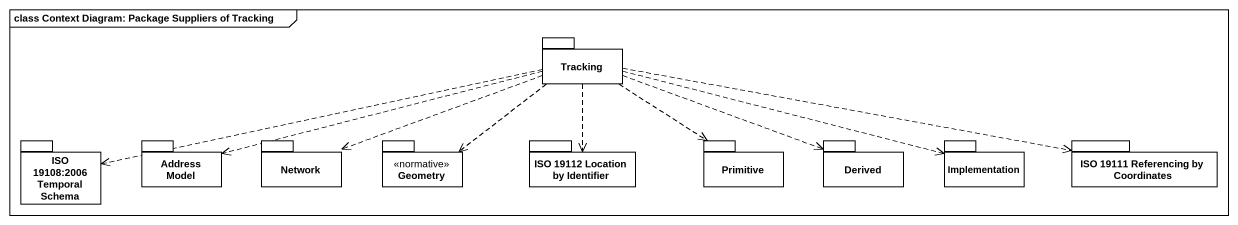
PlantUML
@startuml
mainframe class Context Diagram: Package Suppliers of Tracking
package Tracking {
}
package "ISO 19108:2006 Temporal Schema" as ISO_19108_2006_Temporal {
}
package "Address Model" as Address_Model {
}
package "Network" as Network_ {
}
package Geometry <<normative>> {
}
package "ISO 19112 Location by Identifier" as ISO_19112_Location_by {
}
package Primitive {
}
package Derived {
}
package Implementation {
}
package "ISO 19111 Referencing by Coordinates" as ISO_19111_Referencing_by {
}
Tracking .left.> ISO_19108_2006_Temporal
Tracking .left.> Address_Model
Tracking .left.> Network_
Tracking ..> Geometry
Tracking ..> ISO_19112_Location_by
Tracking ..> Primitive
Tracking .right.> Derived
Tracking .right.> Implementation
Tracking .right.> ISO_19111_Referencing_by
@enduml
